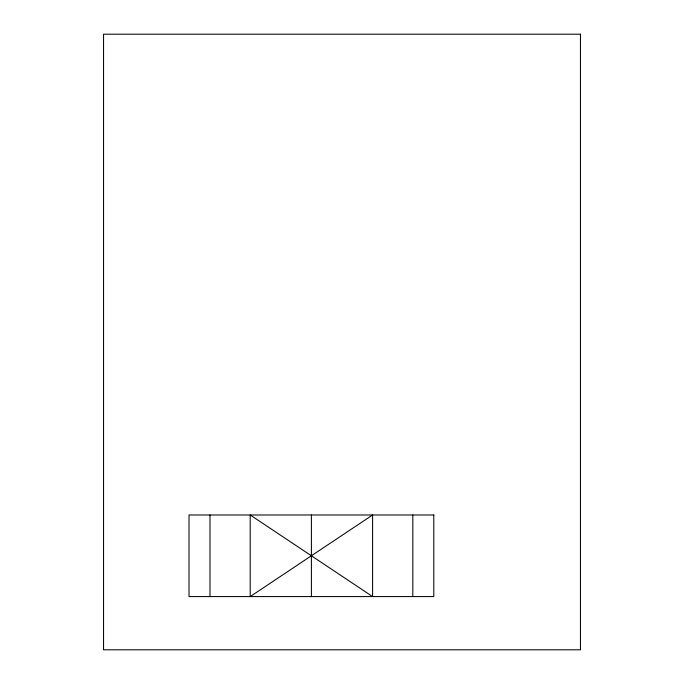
<?xml version="1.0" encoding="UTF-8"?>
<svg xmlns="http://www.w3.org/2000/svg" width="684" height="684" viewBox="0 0 684 684"><rect width="100%" height="100%" fill="white"/><g stroke="black" fill="none" stroke-linecap="round" stroke-linejoin="round"><path stroke-width="1.03" d="M412.82 514.984L412.82 596.576M311.4 514.984L311.4 596.576M209.988 514.984L209.988 596.576M372.592 514.984L250.207 596.576L250.207 514.984L372.592 596.576L372.592 514.984M580.451 34.2L103.549 34.2L103.549 649.8L580.451 649.8L580.451 34.2M433.793 514.984L189.015 514.984L189.015 596.576L433.793 596.576L433.793 514.984"/></g></svg>
